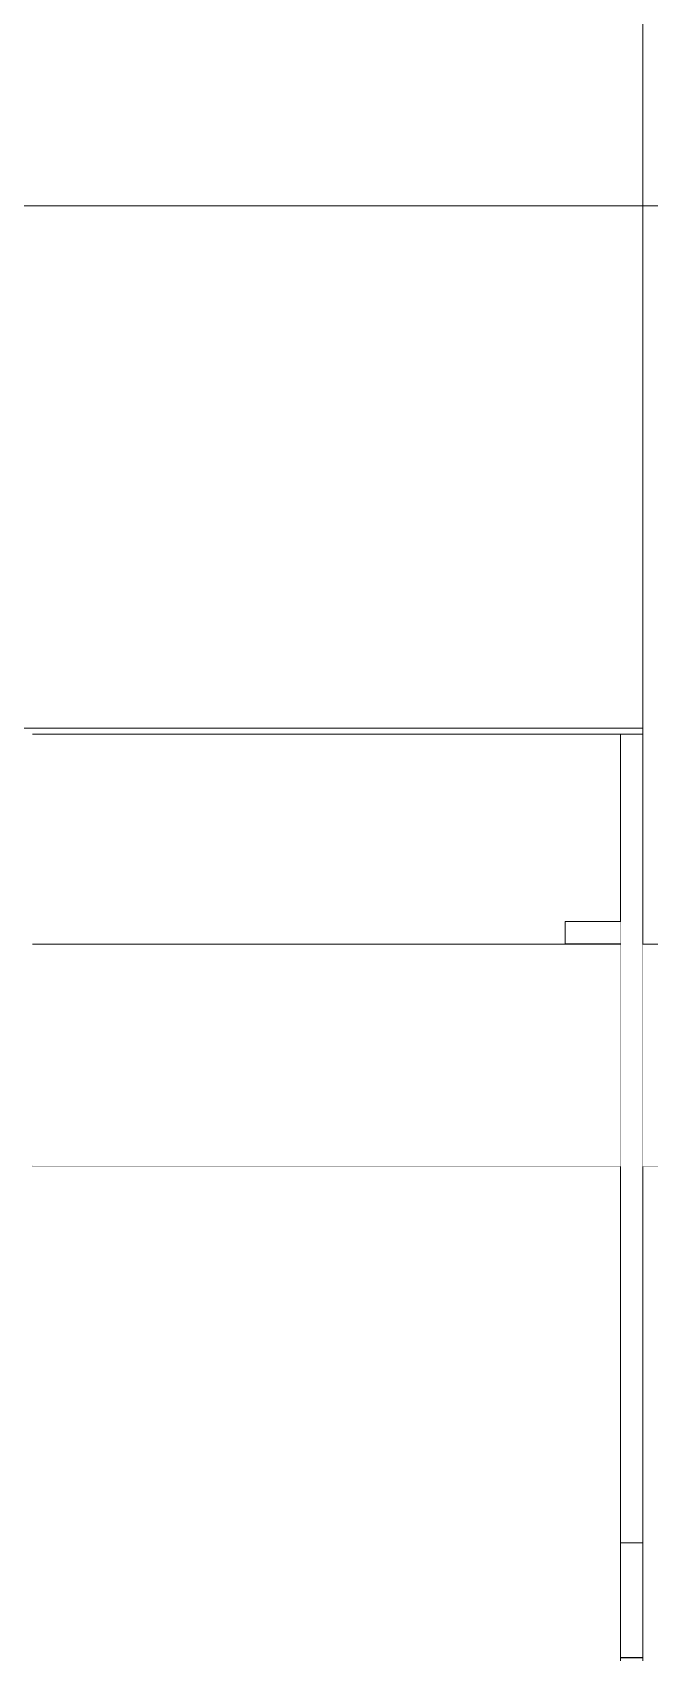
# Model space of a CAD drawing. Header units: millimetres. Extents: x -46169 to 237885, y -84465 to 18123.
# Drawn here: x 233045 to 233323, y -80937 to -80205 of the extents above; entities that cross this region are included whole.
import ezdxf

# ---------------------------------------------------------------- set-up
doc = ezdxf.new("R2010")
doc.units = ezdxf.units.MM
doc.header["$MEASUREMENT"] = 0
doc.linetypes.add('Wipeout_Contour', pattern=[1000, 0, -1000])
for name, color, linetype, lineweight in [('0_Pen_No__85', 8, 'Continuous', 20), ('New_A-20-M_Floor_Slab_Pen_No__87', 8, 'Continuous', 20), ('New_A-20-M_Floor_Slab_Pen_No__89', 8, 'Continuous', 20), ('New_A-35-M_FFE_Fixed_Pen_No__1', 7, 'Continuous', 13), ('New_A-35-M_FFE_Fixed_Pen_No__93', 8, 'Continuous', 13)]:
    doc.layers.add(name, color=color, linetype=linetype, lineweight=lineweight)
for name, color, linetype in [('New_A-20-M_Floor_Slab', 7, 'Continuous'), ('New_A-25-M_Wall_Ext', 7, 'Continuous'), ('New_A-35-M_FFE_Fixed', 7, 'Continuous')]:
    doc.layers.add(name, color=color, linetype=linetype)

# ---------------------------------------------------------------- blocks, each defined once
blk = doc.blocks.new('Section Elem_264_4', base_point=(208268.76, -84332.61))
at = {"color": 254, "linetype": 'Wipeout_Contour', "lineweight": 0, "ltscale": 1471080.750781652}
blk.add_wipeout([(233831.37, -78182.61), (228748.41, -78182.61), (228748.41, -79726.43), (233320.44, -79726.43), (233320.44, -80282.61), (233831.37, -80282.61)], dxfattribs=at).dxf.layer = 'New_A-25-M_Wall_Ext'
blk = doc.blocks.new('Section Elem_266_4', base_point=(208268.76, -84332.61))
at = {"color": 254, "linetype": 'Wipeout_Contour', "lineweight": 0, "ltscale": 43042086.18620662}
blk.add_wipeout([(222238.62, -80784.11), (222303.32, -80784.11), (222303.32, -80953.11), (233391.17, -80953.11), (233391.17, -80952.86), (233326.46, -80952.86), (233326.46, -80783.86), (233391.17, -80783.86), (233391.17, -80715.11), (233320.44, -80715.11), (233320.44, -80952.36), (233285.44, -80952.36), (233285.44, -80942.36), (233310.44, -80942.36), (233310.44, -80715.11), (233045.44, -80715.11), (233045.44, -80952.36), (233010.44, -80952.36), (233010.44, -80942.36), (233035.44, -80942.36), (233035.44, -80715.11), (232495.44, -80715.11), (232495.44, -80942.36), (232520.94, -80942.36), (232520.94, -80952.36), (232459.94, -80952.36), (232459.94, -80942.36), (232485.44, -80942.36), (232485.44, -80715.11), (231945.44, -80715.11), (231945.44, -80942.36), (231970.44, -80942.36), (231970.44, -80952.36), (231909.94, -80952.36), (231909.94, -80942.36), (231935.44, -80942.36), (231935.44, -80715.11), (231395.44, -80715.11), (231395.44, -80942.36), (231420.44, -80942.36), (231420.44, -80952.36), (231359.94, -80952.36), (231359.94, -80942.36), (231385.44, -80942.36), (231385.44, -80715.11), (230845.44, -80715.11), (230845.44, -80942.36), (230870.44, -80942.36), (230870.44, -80952.36), (230809.94, -80952.36), (230809.94, -80942.36), (230835.44, -80942.36), (230835.44, -80715.11), (230295.44, -80715.11), (230295.44, -80942.36), (230320.44, -80942.36), (230320.44, -80952.36), (230259.94, -80952.36), (230259.94, -80942.36), (230285.44, -80942.36), (230285.44, -80715.11), (229745.44, -80715.11), (229745.44, -80942.36), (229770.44, -80942.36), (229770.44, -80952.36), (229710.44, -80952.36), (229710.44, -80942.36), (229735.44, -80942.36), (229735.44, -80715.11), (229195.44, -80715.11), (229195.44, -80942.36), (229220.94, -80942.36), (229220.94, -80952.36), (229159.94, -80952.36), (229159.94, -80942.36), (229185.44, -80942.36), (229185.44, -80715.11), (228645.44, -80715.11), (228645.44, -80942.36), (228670.44, -80942.36), (228670.44, -80952.36), (228610.44, -80952.36), (228610.44, -80942.36), (228635.44, -80942.36), (228635.44, -80715.11), (228095.44, -80715.11), (228095.44, -80942.36), (228120.94, -80942.36), (228120.94, -80952.36), (228059.94, -80952.36), (228059.94, -80942.36), (228085.44, -80942.36), (228085.44, -80715.11), (227545.44, -80715.11), (227545.44, -80942.36), (227570.44, -80942.36), (227570.44, -80952.36), (227510.44, -80952.36), (227510.44, -80942.36), (227535.44, -80942.36), (227535.44, -80715.11), (226995.44, -80715.11), (226995.44, -80942.36), (227020.94, -80942.36), (227020.94, -80952.36), (226959.94, -80952.36), (226959.94, -80942.36), (226985.44, -80942.36), (226985.44, -80715.11), (226445.44, -80715.11), (226445.44, -80942.36), (226470.44, -80942.36), (226470.44, -80952.36), (226409.94, -80952.36), (226409.94, -80942.36), (226435.44, -80942.36), (226435.44, -80715.11), (225895.44, -80715.11), (225895.44, -80942.36), (225920.44, -80942.36), (225920.44, -80952.36), (225860.44, -80952.36), (225860.44, -80942.36), (225885.44, -80942.36), (225885.44, -80715.11), (225345.44, -80715.11), (225345.44, -80942.36), (225370.94, -80942.36), (225370.94, -80952.36), (225309.94, -80952.36), (225309.94, -80942.36), (225335.44, -80942.36), (225335.44, -80715.11), (224795.44, -80715.11), (224795.44, -80942.36), (224820.44, -80942.36), (224820.44, -80952.36), (224760.44, -80952.36), (224760.44, -80942.36), (224785.44, -80942.36), (224785.44, -80715.11), (224245.44, -80715.11), (224245.44, -80942.36), (224270.94, -80942.36), (224270.94, -80952.36), (224209.94, -80952.36), (224209.94, -80942.36), (224235.44, -80942.36), (224235.44, -80715.11), (223695.44, -80715.11), (223695.44, -80942.36), (223720.44, -80942.36), (223720.44, -80952.36), (223660.44, -80952.36), (223660.44, -80942.36), (223685.44, -80942.36), (223685.44, -80715.11), (223145.44, -80715.11), (223145.44, -80942.36), (223170.94, -80942.36), (223170.94, -80952.36), (223109.94, -80952.36), (223109.94, -80942.36), (223135.44, -80942.36), (223135.44, -80715.11), (222595.44, -80715.11), (222595.44, -80942.36), (222620.44, -80942.36), (222620.44, -80952.36), (222585.44, -80952.36), (222585.44, -80715.11), (222320.44, -80715.11), (222320.44, -80942.36), (222345.44, -80942.36), (222345.44, -80952.36), (222310.44, -80952.36), (222310.44, -80715.11), (222238.62, -80715.11)], dxfattribs=at).dxf.layer = 'New_A-20-M_Floor_Slab'
at = {"layer": 'New_A-20-M_Floor_Slab_Pen_No__87', "linetype": 'Continuous'}
for p, q in [((233310.44, -80715.11), (233045.44, -80715.11)), ((233391.17, -80715.11), (233320.44, -80715.11))]:
    blk.add_line(p, q, dxfattribs=at)
blk = doc.blocks.new('Section Elem_269_4', base_point=(208268.76, -84332.61))
at = {"color": 254, "linetype": 'Wipeout_Contour', "lineweight": 0, "ltscale": 1976216.243967711}
blk.add_wipeout([(233320.44, -80282.61), (233320.44, -80615.11), (233643.04, -80615.11), (233643.04, -80614.86), (233578.34, -80614.86), (233578.34, -80445.86), (233643.04, -80445.86), (233643.04, -80282.61)], dxfattribs=at).dxf.layer = 'New_A-20-M_Floor_Slab'
at = {"color": 254, "linetype": 'Wipeout_Contour', "lineweight": 0, "ltscale": 1974143.666496075}
blk.add_wipeout([(233310.44, -80520.48), (233045.44, -80520.48), (233045.44, -80615.11), (233310.44, -80615.11), (233310.44, -80614.86), (233285.44, -80614.86), (233285.44, -80604.86), (233310.44, -80604.86)], dxfattribs=at).dxf.layer = 'New_A-20-M_Floor_Slab'
at = {"layer": 'New_A-20-M_Floor_Slab_Pen_No__87', "linetype": 'Continuous'}
blk.add_line((233643.04, -80282.61), (233320.44, -80282.61), dxfattribs=at)
blk = doc.blocks.new('Section Elem_273_4', base_point=(208268.76, -84332.61))
at = {"color": 254, "linetype": 'Wipeout_Contour', "lineweight": 0, "ltscale": 987772.494233}
blk.add_wipeout([(233320.44, -80895.1), (233310.44, -80895.1), (233310.44, -80904.95), (233320.44, -80904.95)], dxfattribs=at).dxf.layer = 'New_A-35-M_FFE_Fixed'
at = {"color": 254, "linetype": 'Wipeout_Contour', "lineweight": 0, "ltscale": 987820.915298}
blk.add_wipeout([(233320.44, -80936.74), (233310.44, -80936.74), (233310.44, -80937.2), (233320.44, -80937.2)], dxfattribs=at).dxf.layer = 'New_A-35-M_FFE_Fixed'
at = {"color": 254, "linetype": 'Wipeout_Contour', "lineweight": 0, "ltscale": 987759.195826}
blk.add_wipeout([(233320.44, -80884.65), (233310.44, -80884.65), (233310.44, -80895.1), (233320.44, -80895.1)], dxfattribs=at).dxf.layer = 'New_A-35-M_FFE_Fixed'
at = {"color": 254, "linetype": 'Wipeout_Contour', "lineweight": 0, "ltscale": 987784.802763}
blk.add_wipeout([(233320.44, -80904.95), (233310.44, -80904.95), (233310.44, -80913.88), (233320.44, -80913.88)], dxfattribs=at).dxf.layer = 'New_A-35-M_FFE_Fixed'
at = {"color": 254, "linetype": 'Wipeout_Contour', "lineweight": 0, "ltscale": 987820.176456}
blk.add_wipeout([(233320.44, -80936.36), (233310.44, -80936.36), (233310.44, -80936.45), (233320.44, -80936.45)], dxfattribs=at).dxf.layer = 'New_A-35-M_FFE_Fixed'
at = {"layer": 'New_A-35-M_FFE_Fixed_Pen_No__93', "linetype": 'Continuous'}
for p, q in [((233310.44, -80895.1), (233310.44, -80904.95)), ((233320.44, -80895.1), (233320.44, -80904.95))]:
    blk.add_line(p, q, dxfattribs=at)
at = {"color": 254, "linetype": 'Wipeout_Contour', "lineweight": 0, "ltscale": 987514.261496}
blk.add_wipeout([(233320.44, -80520.48), (233310.44, -80520.48), (233310.44, -80884.65), (233320.44, -80884.65)], dxfattribs=at).dxf.layer = 'New_A-35-M_FFE_Fixed'
at = {"color": 254, "linetype": 'Wipeout_Contour', "lineweight": 0, "ltscale": 987795.727677}
blk.add_wipeout([(233320.44, -80913.88), (233310.44, -80913.88), (233310.44, -80921.62), (233320.44, -80921.62)], dxfattribs=at).dxf.layer = 'New_A-35-M_FFE_Fixed'
at = {"color": 254, "linetype": 'Wipeout_Contour', "lineweight": 0, "ltscale": 987820.425932}
blk.add_wipeout([(233320.44, -80936.45), (233310.44, -80936.45), (233310.44, -80936.74), (233320.44, -80936.74)], dxfattribs=at).dxf.layer = 'New_A-35-M_FFE_Fixed'
at = {"layer": 'New_A-35-M_FFE_Fixed_Pen_No__93', "linetype": 'Continuous'}
for p, q in [((233310.44, -80651.97), (233310.44, -80884.65)), ((233320.44, -80651.97), (233320.44, -80884.65)), ((233320.44, -80884.65), (233310.44, -80884.65)), ((233310.44, -80884.65), (233310.44, -80895.1)), ((233320.44, -80884.65), (233320.44, -80895.1)), ((233310.44, -80904.95), (233310.44, -80913.88)), ((233320.44, -80904.95), (233320.44, -80913.88))]:
    blk.add_line(p, q, dxfattribs=at)
at = {"color": 254, "linetype": 'Wipeout_Contour', "lineweight": 0, "ltscale": 986763.960282}
blk.add_wipeout([(233040.44, -80517.74), (233040.44, -80520.48), (233320.44, -80520.48), (233320.44, -80517.74)], dxfattribs=at).dxf.layer = 'New_A-35-M_FFE_Fixed'
at = {"color": 254, "linetype": 'Wipeout_Contour', "lineweight": 0, "ltscale": 987804.919395}
blk.add_wipeout([(233310.44, -80921.62), (233310.44, -80927.91), (233320.44, -80927.91), (233320.44, -80921.62)], dxfattribs=at).dxf.layer = 'New_A-35-M_FFE_Fixed'
at = {"color": 254, "linetype": 'Wipeout_Contour', "lineweight": 0, "ltscale": 987816.991308}
blk.add_wipeout([(233320.44, -80932.55), (233310.44, -80932.55), (233310.44, -80935.4), (233320.44, -80935.4)], dxfattribs=at).dxf.layer = 'New_A-35-M_FFE_Fixed'
at = {"layer": 'New_A-35-M_FFE_Fixed_Pen_No__93', "linetype": 'Continuous'}
for p, q in [((233310.44, -80913.88), (233310.44, -80921.62)), ((233320.44, -80913.88), (233320.44, -80921.62))]:
    blk.add_line(p, q, dxfattribs=at)
at = {"color": 254, "linetype": 'Wipeout_Contour', "lineweight": 0, "ltscale": 1971933.717786691}
blk.add_wipeout([(233040.44, -80089.43), (233040.44, -80517.74), (233320.44, -80517.74), (233320.44, -79751.43), (233040.44, -79751.43), (233040.44, -80064.43), (233045.44, -80064.43), (233045.44, -80089.43)], dxfattribs=at).dxf.layer = 'New_A-35-M_FFE_Fixed'
at = {"color": 254, "linetype": 'Wipeout_Contour', "lineweight": 0, "ltscale": 987819.485024}
blk.add_wipeout([(233310.44, -80936.36), (233320.44, -80936.36), (233320.44, -80935.4), (233310.44, -80935.4)], dxfattribs=at).dxf.layer = 'New_A-35-M_FFE_Fixed'
at = {"layer": 'New_A-35-M_FFE_Fixed_Pen_No__93', "linetype": 'Continuous'}
for p, q in [((233320.44, -80517.74), (233320.44, -79751.43)), ((233040.44, -80517.74), (233320.44, -80517.74)), ((233320.44, -80520.48), (233320.44, -80517.74)), ((233045.44, -80520.48), (233320.44, -80520.48)), ((233310.44, -80651.97), (233310.44, -80520.48)), ((233320.44, -80520.48), (233320.44, -80651.97)), ((233310.44, -80936.36), (233310.44, -80936.45)), ((233320.44, -80936.36), (233310.44, -80936.36)), ((233310.44, -80936.45), (233310.44, -80936.74)), ((233310.44, -80936.74), (233310.44, -80937.2)), ((233320.44, -80936.36), (233320.44, -80936.45)), ((233320.44, -80936.45), (233320.44, -80936.74)), ((233320.44, -80936.74), (233320.44, -80937.2)), ((233310.44, -80937.2), (233310.44, -80937.82)), ((233320.44, -80937.2), (233320.44, -80937.82))]:
    blk.add_line(p, q, dxfattribs=at)
at = {"color": 254, "linetype": 'Wipeout_Contour', "lineweight": 0, "ltscale": 987812.083722}
blk.add_wipeout([(233320.44, -80927.91), (233310.44, -80927.91), (233310.44, -80932.55), (233320.44, -80932.55)], dxfattribs=at).dxf.layer = 'New_A-35-M_FFE_Fixed'
at = {"layer": 'New_A-35-M_FFE_Fixed_Pen_No__93', "linetype": 'Continuous'}
for p, q in [((233310.44, -80921.62), (233310.44, -80927.91)), ((233320.44, -80921.62), (233320.44, -80927.91)), ((233310.44, -80927.91), (233310.44, -80932.55)), ((233320.44, -80927.91), (233320.44, -80932.55)), ((233310.44, -80932.55), (233310.44, -80935.4)), ((233310.44, -80935.4), (233310.44, -80936.36)), ((233320.44, -80932.55), (233320.44, -80935.4)), ((233320.44, -80935.4), (233320.44, -80936.36))]:
    blk.add_line(p, q, dxfattribs=at)
blk = doc.blocks.new('Section Elem_309_4', base_point=(208268.76, -84332.61))
at = {"color": 254, "linetype": 'Wipeout_Contour', "lineweight": 0, "ltscale": 987326.697964}
blk.add_wipeout([(233285.44, -80614.86), (233310.44, -80614.86), (233310.44, -80604.86), (233285.44, -80604.86)], dxfattribs=at).dxf.layer = 'New_A-35-M_FFE_Fixed'
at = {"layer": 'New_A-35-M_FFE_Fixed_Pen_No__1', "linetype": 'Continuous'}
for p, q in [((233285.44, -80614.86), (233285.44, -80604.86)), ((233285.44, -80604.86), (233310.44, -80604.86)), ((233285.44, -80614.86), (233310.44, -80614.86))]:
    blk.add_line(p, q, dxfattribs=at)
blk = doc.blocks.new('Section Elem_320_4', base_point=(208268.76, -84332.61))
at = {"color": 254, "linetype": 'Wipeout_Contour', "lineweight": 0, "ltscale": 986945.291076}
blk.add_wipeout([(233045.44, -80715.11), (233310.44, -80715.11), (233310.44, -80615.11), (233045.44, -80615.11)], dxfattribs=at).dxf.layer = 'New_A-20-M_Floor_Slab'
at = {"color": 254, "linetype": 'Wipeout_Contour', "lineweight": 0, "ltscale": 987617.673239}
blk.add_wipeout([(233320.44, -80615.11), (233320.44, -80715.11), (233391.17, -80715.11), (233391.17, -80615.11)], dxfattribs=at).dxf.layer = 'New_A-20-M_Floor_Slab'
at = {"layer": 'New_A-20-M_Floor_Slab_Pen_No__89', "linetype": 'Continuous'}
for p, q in [((233310.44, -80615.11), (233045.44, -80615.11)), ((233391.17, -80615.11), (233320.44, -80615.11))]:
    blk.add_line(p, q, dxfattribs=at)
blk = doc.blocks.new('I-07 Lecture Theatre Elevation_STORY_MARKER', base_point=(208268.76, -84332.61))
at = {"layer": '0_Pen_No__85', "linetype": 'Continuous'}
blk.add_line((221407.18, -80282.61), (234222.59, -80282.61), dxfattribs=at)

msp = doc.modelspace()

# ---------------------------------------------------------------- block references
at = {"layer": 'New_A-20-M_Floor_Slab'}
msp.add_blockref('Section Elem_266_4', (208268.76, -84332.61), dxfattribs=at)
at = {"layer": 'New_A-25-M_Wall_Ext'}
msp.add_blockref('Section Elem_264_4', (208268.76, -84332.61), dxfattribs=at)

# ---------------------------------------------------------------- next in the draw order: block references
at = {"layer": 'New_A-20-M_Floor_Slab'}
msp.add_blockref('Section Elem_269_4', (208268.76, -84332.61), dxfattribs=at)

# ---------------------------------------------------------------- next in the draw order: block references
at = {"layer": 'New_A-35-M_FFE_Fixed'}
msp.add_blockref('Section Elem_273_4', (208268.76, -84332.61), dxfattribs=at)

# ---------------------------------------------------------------- next in the draw order: block references
msp.add_blockref('Section Elem_309_4', (208268.76, -84332.61), dxfattribs=at)

# ---------------------------------------------------------------- next in the draw order: block references
at = {"layer": 'New_A-20-M_Floor_Slab'}
msp.add_blockref('Section Elem_320_4', (208268.76, -84332.61), dxfattribs=at)

# ---------------------------------------------------------------- next in the draw order: block references
at = {"linetype": 'Continuous', "lineweight": 0}
msp.add_blockref('I-07 Lecture Theatre Elevation_STORY_MARKER', (208268.76, -84332.61), dxfattribs=at)

doc.saveas('drawing.dxf')
